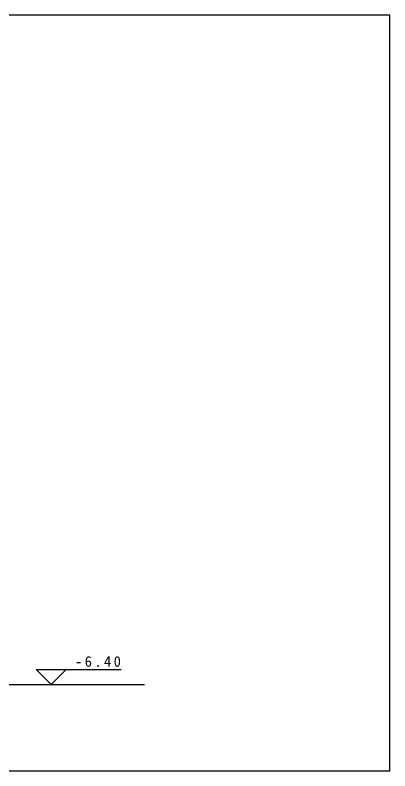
# Model space of a CAD drawing. Header units: metres. Extents: x 0 to 420, y 0 to 297.
# Drawn here: x 272.9 to 420, y 0 to 297 of the extents above; entities that cross this region are included whole.
import ezdxf

# ---------------------------------------------------------------- set-up
doc = ezdxf.new("R2010")
doc.units = ezdxf.units.M

msp = doc.modelspace()

# ---------------------------------------------------------------- linework, layer by layer
for p, q in [((420, 297), (0, 297)), ((420, 0), (420, 297)), ((281.18, 39.82), (314.61, 39.82)), ((281.18, 39.82), (287.07, 33.93)), ((292.96, 39.82), (287.07, 33.93)), ((268.74, 33.93), (323.74, 33.93)), ((0, 0), (420, 0))]:
    msp.add_line(p, q)

# ---------------------------------------------------------------- texts
for s, p in [('6', (300.25, 40.92)), ('4', (307.83, 40.92)), ('0', (311.62, 40.92)), ('-', (296.47, 40.92)), ('.', (304.04, 40.92))]:
    msp.add_text(s, height=4.17).set_placement(p)

doc.saveas('drawing.dxf')
